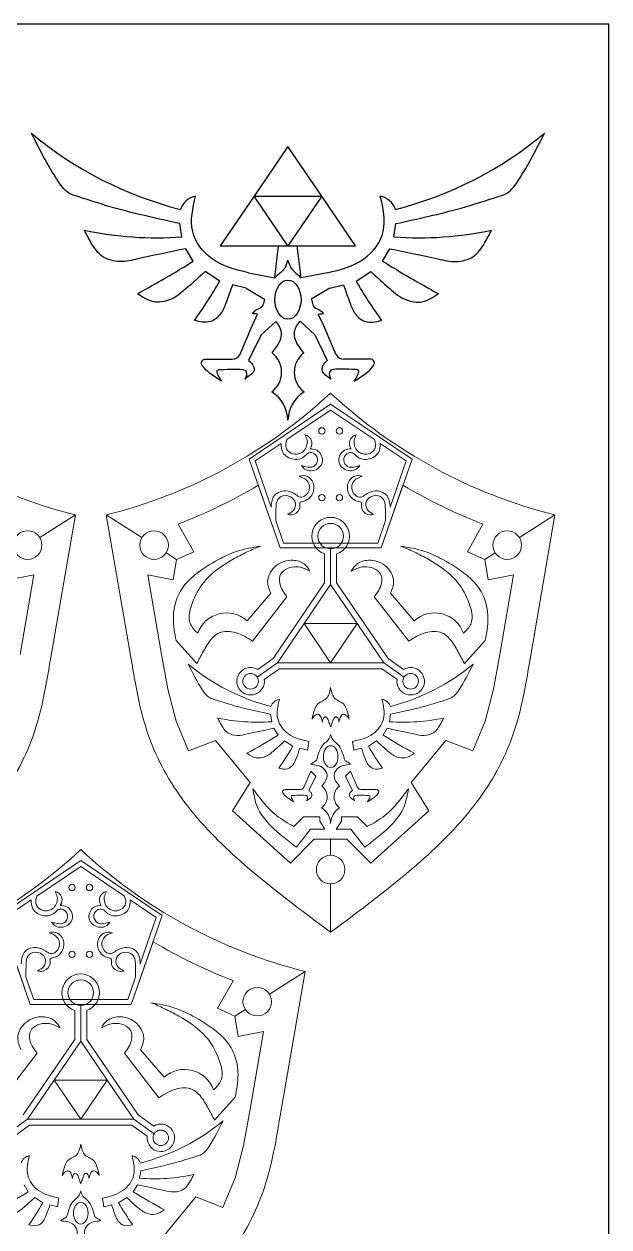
# Model space of a CAD drawing. Header units: inches. Extents: x 0 to 12, y 0 to 12.
# Drawn here: x 9.832 to 12, y 7.538 to 12 of the extents above; entities that cross this region are included whole.
import ezdxf

# ---------------------------------------------------------------- set-up
doc = ezdxf.new("R2010")
doc.units = ezdxf.units.IN
doc.header["$MEASUREMENT"] = 0
doc.layers.get('0').update_dxf_attribs({"color": 5})
doc.layers.add('Wingcrest', color=1, linetype='Continuous')

msp = doc.modelspace()

# ---------------------------------------------------------------- linework, layer by layer
at = {"lineweight": 0}
for p, q in [((10.9685, 10.5901), (10.6668, 10.3864)), ((11.2702, 10.3864), (10.9685, 10.5901)), ((10.8063, 10.4587), (10.9685, 10.5682)), ((10.9685, 10.5682), (11.1306, 10.4587)), ((10.6885, 10.3791), (10.785, 10.4443)), ((11.1519, 10.4443), (11.2485, 10.3791)), ((10.6668, 10.3864), (10.7811, 10.0566)), ((10.7481, 10.2072), (10.6885, 10.3791)), ((11.1559, 10.0566), (11.2702, 10.3864)), ((11.2485, 10.3791), (11.1889, 10.2072)), ((10.7811, 10.0566), (10.7004, 10.2893)), ((11.2365, 10.2893), (11.1559, 10.0566)), ((10.0224, 10.1788), (9.8904, 10.0948)), ((10.2689, 10.0948), (10.1368, 10.1788)), ((11.8001, 10.1788), (11.6681, 10.0948)), ((10.4038, 10.1449), (10.4617, 10.0424)), ((10.794, 10.0747), (10.7652, 10.1579)), ((11.1718, 10.1579), (11.1429, 10.0747)), ((11.4753, 10.0424), (11.5331, 10.1449)), ((10.4617, 10.0424), (10.3971, 10.0132)), ((10.9685, 10.0566), (10.7811, 10.0566)), ((10.7811, 10.0566), (10.9685, 10.0566)), ((10.9685, 10.0747), (10.794, 10.0747)), ((11.1429, 10.0747), (10.9685, 10.0747)), ((11.1559, 10.0566), (10.9685, 10.0566)), ((10.9685, 10.0566), (11.1559, 10.0566)), ((10.9685, 9.9204), (10.9685, 10.0529)), ((11.5399, 10.0132), (11.4753, 10.0424)), ((10.3971, 10.0132), (10.3583, 10.0379)), ((10.3971, 10.0132), (10.3846, 9.9383)), ((10.9462, 10.0343), (10.9462, 9.9272)), ((10.9908, 9.9272), (10.9908, 10.0343)), ((11.5786, 10.0379), (11.5399, 10.0132)), ((11.5524, 9.9383), (11.5399, 10.0132)), ((9.8686, 9.9562), (9.7747, 9.9383)), ((9.8176, 9.6611), (9.8686, 9.9562)), ((10.3846, 9.9383), (10.2907, 9.9562)), ((10.2907, 9.9562), (10.3417, 9.6611)), ((11.6463, 9.9562), (11.5524, 9.9383)), ((11.5953, 9.6611), (11.6463, 9.9562)), ((10.9462, 9.9272), (10.7554, 9.6467)), ((10.9685, 9.9204), (10.87, 9.7756)), ((11.0669, 9.7756), (10.9685, 9.9204)), ((11.1816, 9.6467), (10.9908, 9.9272)), ((10.6588, 9.7866), (10.7468, 9.8882)), ((10.8066, 9.8757), (10.6791, 9.7108)), ((11.1304, 9.8757), (11.2578, 9.7108)), ((11.2782, 9.7866), (11.1902, 9.8882)), ((10.87, 9.7756), (10.7716, 9.6309)), ((10.9685, 9.6309), (10.87, 9.7756)), ((10.87, 9.7756), (11.0669, 9.7756)), ((11.0669, 9.7756), (10.9685, 9.6309)), ((11.1654, 9.6309), (11.0669, 9.7756)), ((10.4726, 9.6277), (10.3957, 9.7127)), ((11.4644, 9.6277), (11.5412, 9.7127)), ((10.3417, 9.6611), (10.365, 9.5328)), ((10.7554, 9.6467), (10.6982, 9.6057)), ((11.2388, 9.6057), (11.1816, 9.6467)), ((11.572, 9.5328), (11.5953, 9.6611)), ((10.7716, 9.6309), (10.6963, 9.5769)), ((10.7224, 9.5682), (10.7787, 9.6086)), ((10.7716, 9.6309), (10.9685, 9.6309)), ((10.7787, 9.6086), (10.9685, 9.6086)), ((10.9685, 9.6309), (11.1654, 9.6309)), ((10.9685, 9.6086), (11.1582, 9.6086)), ((11.1582, 9.6086), (11.2145, 9.5682)), ((11.1654, 9.6309), (11.2406, 9.5769)), ((10.365, 9.5328), (10.3961, 9.4138)), ((11.5408, 9.4138), (11.572, 9.5328)), ((10.7501, 9.4119), (10.746, 9.4393)), ((11.1868, 9.4119), (11.1909, 9.4393)), ((10.3961, 9.4138), (10.4418, 9.3035)), ((10.7736, 9.362), (10.7584, 9.3875)), ((11.1634, 9.362), (11.1785, 9.3875)), ((11.4952, 9.3035), (11.5408, 9.4138)), ((10.4418, 9.3035), (10.5417, 9.3424)), ((10.5417, 9.3424), (10.6702, 9.1863)), ((10.828, 9.3206), (10.798, 9.3404)), ((10.8873, 9.338), (10.8824, 9.306)), ((11.0497, 9.338), (11.0546, 9.306)), ((11.109, 9.3206), (11.139, 9.3404)), ((11.2667, 9.1863), (11.3953, 9.3424)), ((11.3953, 9.3424), (11.4952, 9.3035)), ((10.8824, 9.306), (10.8543, 9.3134)), ((11.0546, 9.306), (11.0826, 9.3134)), ((10.8691, 9.1684), (10.8948, 9.2283)), ((10.9134, 9.2097), (10.8875, 9.157)), ((10.8948, 9.2283), (10.9134, 9.2097)), ((11.0422, 9.2283), (11.0236, 9.2097)), ((11.0236, 9.2097), (11.0495, 9.157)), ((11.0679, 9.1684), (11.0422, 9.2283)), ((10.6702, 9.1863), (10.6042, 9.0807)), ((10.7996, 9.1598), (10.8535, 9.1598)), ((11.1373, 9.1598), (11.0835, 9.1598)), ((11.3327, 9.0807), (11.2667, 9.1863)), ((10.6042, 9.0807), (10.8191, 8.8872)), ((11.1178, 8.8872), (11.3327, 9.0807)), ((10.8325, 9.0227), (10.8684, 9.0586)), ((10.8684, 9.0586), (10.928, 9.0586)), ((10.928, 9.0586), (10.928, 9.0424)), ((10.928, 9.0424), (10.9474, 9.0138)), ((11.0089, 9.0424), (10.9895, 9.0138)), ((11.0685, 9.0586), (11.0089, 9.0586)), ((11.0089, 9.0586), (11.0089, 9.0424)), ((11.1044, 9.0227), (11.0685, 9.0586)), ((10.8191, 8.8872), (10.908, 8.9761)), ((10.894, 9.0138), (10.8416, 8.947)), ((10.9474, 9.0138), (10.894, 9.0138)), ((10.908, 8.9761), (10.9685, 8.9761)), ((10.9685, 8.9761), (11.0289, 8.9761)), ((10.9685, 8.9162), (10.9685, 8.9761)), ((10.9895, 9.0138), (11.043, 9.0138)), ((11.0289, 8.9761), (11.1178, 8.8872)), ((11.043, 9.0138), (11.0953, 8.947)), ((10.0422, 8.8964), (9.7405, 8.6927)), ((10.3439, 8.6927), (10.0422, 8.8964)), ((9.88, 8.765), (10.0422, 8.8745)), ((10.0422, 8.8745), (10.2043, 8.765)), ((10.9685, 8.6309), (10.9685, 8.8102)), ((9.7622, 8.6854), (9.8588, 8.7506)), ((10.2256, 8.7506), (10.3222, 8.6854)), ((9.7405, 8.6927), (9.8548, 8.3629)), ((10.2296, 8.3629), (10.3439, 8.6927)), ((10.3222, 8.6854), (10.2626, 8.5135)), ((9.8548, 8.3629), (9.7741, 8.5956)), ((10.3102, 8.5956), (10.2296, 8.3629)), ((10.8738, 8.4851), (10.7418, 8.4011)), ((9.8677, 8.381), (9.8389, 8.4642)), ((10.2455, 8.4642), (10.2167, 8.381)), ((10.549, 8.3487), (10.6068, 8.4512)), ((10.0422, 8.3629), (9.8548, 8.3629)), ((9.8548, 8.3629), (10.0422, 8.3629)), ((10.0422, 8.381), (9.8677, 8.381)), ((10.2167, 8.381), (10.0422, 8.381)), ((10.2296, 8.3629), (10.0422, 8.3629)), ((10.0422, 8.3629), (10.2296, 8.3629)), ((10.0422, 8.2267), (10.0422, 8.3593)), ((10.6136, 8.3195), (10.549, 8.3487)), ((10.0199, 8.3406), (10.0199, 8.2335)), ((10.0645, 8.2335), (10.0645, 8.3406)), ((10.6523, 8.3442), (10.6136, 8.3195)), ((10.6261, 8.2446), (10.6136, 8.3195)), ((10.72, 8.2625), (10.6261, 8.2446)), ((10.669, 7.9674), (10.72, 8.2625)), ((10.0199, 8.2335), (9.8291, 7.953)), ((10.0422, 8.2267), (9.9437, 8.0819)), ((10.1406, 8.0819), (10.0422, 8.2267)), ((10.2553, 7.953), (10.0645, 8.2335)), ((9.8803, 8.182), (9.7528, 8.0171)), ((10.2041, 8.182), (10.3315, 8.0171)), ((10.3519, 8.0929), (10.2639, 8.1945)), ((9.9437, 8.0819), (9.8453, 7.9372)), ((10.0422, 7.9372), (9.9437, 8.0819)), ((9.9437, 8.0819), (10.1406, 8.0819)), ((10.1406, 8.0819), (10.0422, 7.9372)), ((10.2391, 7.9372), (10.1406, 8.0819)), ((10.5381, 7.934), (10.615, 8.019)), ((10.3125, 7.912), (10.2553, 7.953)), ((10.6457, 7.8391), (10.669, 7.9674)), ((9.8453, 7.9372), (9.77, 7.8832)), ((9.7961, 7.8745), (9.8524, 7.9149)), ((9.8453, 7.9372), (10.0422, 7.9372)), ((9.8524, 7.9149), (10.0422, 7.9149)), ((10.0422, 7.9372), (10.2391, 7.9372)), ((10.0422, 7.9149), (10.2319, 7.9149)), ((10.2319, 7.9149), (10.2882, 7.8745)), ((10.2391, 7.9372), (10.3143, 7.8832)), ((10.6145, 7.7201), (10.6457, 7.8391)), ((10.2605, 7.7182), (10.2647, 7.7456)), ((10.5689, 7.6098), (10.6145, 7.7201)), ((9.8473, 7.6683), (9.8321, 7.6938)), ((10.2371, 7.6683), (10.2522, 7.6938)), ((9.9017, 7.6269), (9.8717, 7.6467)), ((9.961, 7.6443), (9.9561, 7.6123)), ((10.1234, 7.6443), (10.1283, 7.6123)), ((10.1827, 7.6269), (10.2127, 7.6467)), ((10.3404, 7.4926), (10.469, 7.6487)), ((10.469, 7.6487), (10.5689, 7.6098)), ((9.9561, 7.6123), (9.928, 7.6197)), ((10.1283, 7.6123), (10.1563, 7.6197))]:
    msp.add_line(p, q, dxfattribs=at)
at = {"color": 250, "lineweight": 0}
for p, q in [((9.9299, 9.6437), (10.0224, 10.1788)), ((10.1368, 10.1788), (10.2293, 9.6437)), ((11.7076, 9.6437), (11.8001, 10.1788)), ((10.7813, 7.95), (10.8738, 8.4851))]:
    msp.add_line(p, q, dxfattribs=at)
msp.add_lwpolyline([(0, 0), (12, 0), (12, 12), (0, 12)], close=True)
at = {"lineweight": 0}
for centre, radius in [((10.9359, 10.4906), 0.0118), ((11.0011, 10.4906), 0.0118), ((10.9359, 10.2428), 0.0118), ((11.0011, 10.2428), 0.0118), ((9.8452, 10.067), 0.053), ((10.314, 10.067), 0.053), ((11.6229, 10.067), 0.053), ((10.9685, 8.8632), 0.053), ((10.0096, 8.7969), 0.0118), ((10.0748, 8.7969), 0.0118), ((10.0096, 8.5491), 0.0118), ((10.0748, 8.5491), 0.0118), ((10.6966, 8.3733), 0.053)]:
    msp.add_circle(centre, radius, dxfattribs=at)
at = {"color": 250, "lineweight": 0}
for centre, start, end in [((10.4868, 12.0241), 227.0707, 255.8739), ((9.6724, 12.0241), 284.1261, 312.9293), ((12.2645, 12.0241), 227.0707, 255.8739), ((8.7461, 10.3305), 284.1261, 312.9293), ((11.3382, 10.3305), 227.0707, 255.8739)]:
    msp.add_arc(centre, 1.9029, start, end, dxfattribs=at)
at = {"lineweight": 0}
for centre, radius, start, end in [((10.8666, 10.4441), 0.0326, 322.4729, 78.1054), ((11.0704, 10.4441), 0.0326, 101.8946, 217.5271), ((9.6724, 12.0241), 2.0166, 291.266, 300.649), ((12.2645, 12.0241), 2.0166, 239.351, 248.734), ((10.9685, 10.1003), 0.0697, 90, 251.3478), ((10.9685, 10.1003), 0.0474, 0, 180), ((10.9685, 10.1003), 0.0697, 288.6522, 90), ((10.9685, 10.1003), 0.0474, 180, 0), ((10.583, 9.7024), 0.1132, 48.0042, 160.7442), ((11.3539, 9.7024), 0.1132, 19.2558, 131.9958), ((10.9404, 10.2245), 0.7804, 230.1334, 255.6659), ((10.6718, 9.562), 0.051, 58.8504, 7.0054), ((10.9966, 10.2245), 0.7804, 284.3341, 309.8666), ((11.2652, 9.562), 0.051, 172.9946, 121.1496), ((10.6718, 9.562), 0.0288, 0, 180), ((10.6718, 9.562), 0.0288, 180, 0), ((11.2652, 9.562), 0.0288, 0, 180), ((11.2652, 9.562), 0.0288, 180, 0), ((10.7866, 9.4549), 0.0417, 101.4674, 161.1937), ((11.1504, 9.4549), 0.0417, 18.8063, 78.5326), ((10.6981, 10.1213), 0.7114, 257.9267, 274.1924), ((11.2388, 10.1213), 0.7114, 265.8076, 282.0733), ((9.7509, 10.9828), 1.9165, 298.2597, 302.2494), ((12.186, 10.9828), 1.9165, 237.7506, 241.7403), ((9.9756, 9.8106), 0.9831, 324.5017, 330.1066), ((11.9613, 9.8106), 0.9831, 209.8934, 215.4983), ((10.8532, 9.1787), 0.0189, 271.0459, 327.1361), ((10.9048, 9.1329), 0.0506, 306.8379, 52.1804), ((11.0321, 9.1329), 0.0506, 127.8196, 233.1621), ((11.0838, 9.1787), 0.0189, 212.8639, 268.9541), ((10.8961, 9.0314), 0.0724, 1.9204, 57.3192), ((11.0409, 9.0314), 0.0724, 122.6808, 178.0796), ((9.9403, 8.7504), 0.0326, 322.4729, 78.1054), ((10.1441, 8.7504), 0.0326, 101.8946, 217.5271), ((11.3382, 10.3305), 2.0166, 239.351, 248.734), ((10.0422, 8.4066), 0.0697, 90, 251.3478), ((10.0422, 8.4066), 0.0474, 0, 180), ((10.0422, 8.4066), 0.0697, 288.6522, 90), ((10.0422, 8.4066), 0.0474, 180, 0), ((10.4276, 8.0087), 0.1132, 19.2558, 131.9958), ((10.0703, 8.5308), 0.7804, 284.3341, 309.8666), ((10.3389, 7.8683), 0.051, 172.9946, 121.1496), ((10.3389, 7.8683), 0.0288, 0, 180), ((10.3389, 7.8683), 0.0288, 180, 0), ((9.8603, 7.7612), 0.0417, 101.4674, 161.1937), ((10.2241, 7.7612), 0.0417, 18.8063, 78.5326), ((10.3125, 8.4276), 0.7114, 265.8076, 282.0733), ((8.8246, 9.2891), 1.9165, 298.2597, 302.2494), ((11.2597, 9.2891), 1.9165, 237.7506, 241.7403), ((9.0494, 8.1169), 0.9831, 324.5017, 330.1066), ((11.035, 8.1169), 0.9831, 209.8934, 215.4983)]:
    msp.add_arc(centre, radius, start, end, dxfattribs=at)
for centre in [(10.9685, 9.2824), (10.0422, 7.5887)]:
    msp.add_ellipse(centre, major_axis=(0, 0.0405), ratio=0.665933, dxfattribs=at)
for points, knots in [([(10.785, 10.4443), (10.785, 10.4324), (10.787, 10.4047), (10.8295, 10.3786), (10.8685, 10.3893), (10.8866, 10.4134), (10.9128, 10.408), (10.9246, 10.3818), (10.9075, 10.3533), (10.88, 10.3562), (10.8654, 10.3608), (10.8602, 10.3624)], [0.00161532, 0.00161532, 0.00161532, 0.00161532, 0.00843951, 0.01794767, 0.02676165, 0.03034979, 0.03473275, 0.03990875, 0.04526398, 0.05124625, 0.05456569, 0.05456569, 0.05456569, 0.05456569]), ([(10.8733, 10.476), (10.8766, 10.4694), (10.8861, 10.4501), (10.8739, 10.4102), (10.8309, 10.3986), (10.7976, 10.4243), (10.802, 10.4464), (10.8063, 10.4587)], [0, 0, 0, 0, 0.00433671, 0.01277802, 0.0209013, 0.027078, 0.03417887, 0.03417887, 0.03417887, 0.03417887]), ([(11.1519, 10.4443), (11.1519, 10.4324), (11.15, 10.4047), (11.1074, 10.3786), (11.0684, 10.3893), (11.0504, 10.4134), (11.0241, 10.408), (11.0123, 10.3818), (11.0294, 10.3533), (11.0569, 10.3562), (11.0716, 10.3608), (11.0768, 10.3624)], [0.00161532, 0.00161532, 0.00161532, 0.00161532, 0.00843951, 0.01794767, 0.02676165, 0.03034979, 0.03473275, 0.03990875, 0.04526398, 0.05124625, 0.05456569, 0.05456569, 0.05456569, 0.05456569]), ([(11.0636, 10.476), (11.0604, 10.4694), (11.0508, 10.4501), (11.0631, 10.4102), (11.1061, 10.3986), (11.1394, 10.4243), (11.135, 10.4464), (11.1306, 10.4587)], [0, 0, 0, 0, 0.00433671, 0.01277802, 0.0209013, 0.027078, 0.03417887, 0.03417887, 0.03417887, 0.03417887]), ([(10.8602, 10.3624), (10.8641, 10.3571), (10.8781, 10.3391), (10.9218, 10.3429), (10.9458, 10.3829), (10.9245, 10.4214), (10.901, 10.4235), (10.8924, 10.4243)], [0.00033634, 0.00033634, 0.00033634, 0.00033634, 0.0041984, 0.013742, 0.02052441, 0.02924261, 0.03426993, 0.03426993, 0.03426993, 0.03426993]), ([(11.0768, 10.3624), (11.0728, 10.3571), (11.0588, 10.3391), (11.0151, 10.3429), (10.9911, 10.3829), (11.0125, 10.4214), (11.036, 10.4235), (11.0445, 10.4243)], [0.00033634, 0.00033634, 0.00033634, 0.00033634, 0.0041984, 0.013742, 0.02052441, 0.02924261, 0.03426993, 0.03426993, 0.03426993, 0.03426993]), ([(10.8513, 10.3227), (10.8626, 10.3185), (10.8806, 10.3115), (10.8943, 10.2816), (10.8842, 10.2523), (10.8559, 10.2412), (10.838, 10.2565), (10.8161, 10.2668), (10.7885, 10.2703), (10.7532, 10.2521), (10.7486, 10.2257), (10.7481, 10.2072)], [0.00030639, 0.00030639, 0.00030639, 0.00030639, 0.00723422, 0.01140536, 0.01883983, 0.0229945, 0.02731397, 0.03175048, 0.03768136, 0.04330908, 0.05350238, 0.05350238, 0.05350238, 0.05350238]), ([(10.8083, 10.1816), (10.8128, 10.1801), (10.8297, 10.1754), (10.8547, 10.1941), (10.8548, 10.2142), (10.8538, 10.2279), (10.8794, 10.2299), (10.9057, 10.2529), (10.9092, 10.2963), (10.8833, 10.3267), (10.8624, 10.3255), (10.8513, 10.3227)], [0.000453, 0.000453, 0.000453, 0.000453, 0.00323887, 0.01091014, 0.01408877, 0.01589701, 0.01769875, 0.02708716, 0.03507638, 0.0414146, 0.04796878, 0.04796878, 0.04796878, 0.04796878]), ([(11.1286, 10.1816), (11.1242, 10.1801), (11.1072, 10.1754), (11.0822, 10.1941), (11.0822, 10.2142), (11.0831, 10.2279), (11.0576, 10.2299), (11.0312, 10.2529), (11.0278, 10.2963), (11.0536, 10.3267), (11.0745, 10.3255), (11.0857, 10.3227)], [0.000453, 0.000453, 0.000453, 0.000453, 0.00323887, 0.01091014, 0.01408877, 0.01589701, 0.01769875, 0.02708716, 0.03507638, 0.0414146, 0.04796878, 0.04796878, 0.04796878, 0.04796878]), ([(11.0857, 10.3227), (11.0743, 10.3185), (11.0563, 10.3115), (11.0427, 10.2816), (11.0527, 10.2523), (11.0811, 10.2412), (11.099, 10.2565), (11.1209, 10.2668), (11.1484, 10.2703), (11.1837, 10.2521), (11.1883, 10.2257), (11.1889, 10.2072)], [0.00030639, 0.00030639, 0.00030639, 0.00030639, 0.00723422, 0.01140536, 0.01883983, 0.0229945, 0.02731397, 0.03175048, 0.03768136, 0.04330908, 0.05350238, 0.05350238, 0.05350238, 0.05350238]), ([(10.8083, 10.1816), (10.8166, 10.1855), (10.8334, 10.1935), (10.8427, 10.2249), (10.8196, 10.2523), (10.7826, 10.2526), (10.7668, 10.2286), (10.7655, 10.1977), (10.7653, 10.1753), (10.7652, 10.1579)], [0.0000638, 0.0000638, 0.0000638, 0.0000638, 0.00537861, 0.01092551, 0.01688756, 0.02427956, 0.02934575, 0.0323294, 0.04278048, 0.04278048, 0.04278048, 0.04278048]), ([(11.1286, 10.1816), (11.1204, 10.1855), (11.1036, 10.1935), (11.0943, 10.2249), (11.1174, 10.2523), (11.1543, 10.2526), (11.1701, 10.2286), (11.1714, 10.1977), (11.1717, 10.1753), (11.1718, 10.1579)], [0.0000638, 0.0000638, 0.0000638, 0.0000638, 0.00537861, 0.01092551, 0.01688756, 0.02427956, 0.02934575, 0.0323294, 0.04278048, 0.04278048, 0.04278048, 0.04278048]), ([(10.7099, 10.0632), (10.6793, 10.0582), (10.6244, 10.0492), (10.5422, 10.0093), (10.4732, 9.9667), (10.4159, 9.9108), (10.3903, 9.8541), (10.3821, 9.7858), (10.3905, 9.7408), (10.3957, 9.7127)], [0, 0, 0, 0, 0.0185093, 0.0331391, 0.054433, 0.0670295, 0.0805547, 0.0908208, 0.1078467, 0.1078467, 0.1078467, 0.1078467]), ([(10.4761, 9.7398), (10.4654, 9.7506), (10.4333, 9.7832), (10.4568, 9.8655), (10.5064, 9.9506), (10.5854, 10.0045), (10.6568, 10.0408), (10.6923, 10.0576), (10.7099, 10.0632)], [0, 0, 0, 0, 0.00874255, 0.02624393, 0.04399088, 0.06904044, 0.08130712, 0.09240467, 0.09240467, 0.09240467, 0.09240467]), ([(11.2271, 10.0632), (11.2577, 10.0582), (11.3125, 10.0492), (11.3947, 10.0093), (11.4637, 9.9667), (11.521, 9.9108), (11.5466, 9.8541), (11.5548, 9.7858), (11.5465, 9.7408), (11.5412, 9.7127)], [0, 0, 0, 0, 0.0185093, 0.0331391, 0.054433, 0.0670295, 0.0805547, 0.0908208, 0.1078467, 0.1078467, 0.1078467, 0.1078467]), ([(11.4608, 9.7398), (11.4715, 9.7506), (11.5036, 9.7832), (11.4801, 9.8655), (11.4306, 9.9506), (11.3515, 10.0045), (11.2801, 10.0408), (11.2446, 10.0576), (11.2271, 10.0632)], [0, 0, 0, 0, 0.00874255, 0.02624393, 0.04399088, 0.06904044, 0.08130712, 0.09240467, 0.09240467, 0.09240467, 0.09240467]), ([(10.7468, 9.8882), (10.7408, 9.9028), (10.726, 9.9389), (10.7619, 9.9981), (10.8211, 10.0166), (10.871, 10.0023), (10.8861, 9.9807), (10.8919, 9.9702)], [0, 0, 0, 0, 0.0091162, 0.02256182, 0.03539583, 0.04424211, 0.051276, 0.051276, 0.051276, 0.051276]), ([(11.1902, 9.8882), (11.1962, 9.9028), (11.211, 9.9389), (11.175, 9.9981), (11.1158, 10.0166), (11.066, 10.0023), (11.0509, 9.9807), (11.045, 9.9702)], [0, 0, 0, 0, 0.0091162, 0.02256182, 0.03539583, 0.04424211, 0.051276, 0.051276, 0.051276, 0.051276]), ([(10.8066, 9.8757), (10.795, 9.8914), (10.7767, 9.9162), (10.7794, 9.974), (10.8393, 9.994), (10.8754, 9.979), (10.8903, 9.971), (10.8919, 9.9702)], [0, 0, 0, 0, 0.01143883, 0.01801906, 0.03139935, 0.04037691, 0.0415103, 0.0415103, 0.0415103, 0.0415103]), ([(11.1304, 9.8757), (11.142, 9.8914), (11.1602, 9.9162), (11.1576, 9.974), (11.0976, 9.994), (11.0616, 9.979), (11.0467, 9.971), (11.045, 9.9702)], [0, 0, 0, 0, 0.01143883, 0.01801906, 0.03139935, 0.04037691, 0.0415103, 0.0415103, 0.0415103, 0.0415103]), ([(10.4726, 9.6277), (10.4807, 9.6429), (10.4973, 9.674), (10.5204, 9.7158), (10.5602, 9.7505), (10.6221, 9.7462), (10.6591, 9.7232), (10.6791, 9.7108)], [0, 0, 0, 0, 0.01038254, 0.02111262, 0.02864786, 0.04065201, 0.05478983, 0.05478983, 0.05478983, 0.05478983]), ([(11.4644, 9.6277), (11.4562, 9.6429), (11.4397, 9.674), (11.4166, 9.7158), (11.3767, 9.7505), (11.3148, 9.7462), (11.2778, 9.7232), (11.2578, 9.7108)], [0, 0, 0, 0, 0.01038254, 0.02111262, 0.02864786, 0.04065201, 0.05478983, 0.05478983, 0.05478983, 0.05478983]), ([(10.746, 9.4393), (10.701, 9.4491), (10.6299, 9.4645), (10.5552, 9.4885), (10.5113, 9.5027), (10.4783, 9.5504), (10.4565, 9.5932), (10.4401, 9.6255)], [0, 0, 0, 0, 0.02753964, 0.04351363, 0.0474821, 0.05463243, 0.07669562, 0.07669562, 0.07669562, 0.07669562]), ([(11.1909, 9.4393), (11.236, 9.4491), (11.3071, 9.4645), (11.3817, 9.4885), (11.4256, 9.5027), (11.4587, 9.5504), (11.4804, 9.5932), (11.4968, 9.6255)], [0, 0, 0, 0, 0.02753964, 0.04351363, 0.0474821, 0.05463243, 0.07669562, 0.07669562, 0.07669562, 0.07669562]), ([(10.9685, 9.5383), (10.9669, 9.5303), (10.9642, 9.5158), (10.9534, 9.4949), (10.9352, 9.4877), (10.9177, 9.4773), (10.9066, 9.4534), (10.9023, 9.4338), (10.8997, 9.4216)], [0, 0, 0, 0, 0.00496667, 0.00889983, 0.01334248, 0.01630321, 0.02086423, 0.02843291, 0.02843291, 0.02843291, 0.02843291]), ([(10.9685, 9.5383), (10.97, 9.5303), (10.9728, 9.5158), (10.9835, 9.4949), (11.0018, 9.4877), (11.0192, 9.4773), (11.0304, 9.4534), (11.0346, 9.4338), (11.0373, 9.4216)], [0, 0, 0, 0, 0.00496667, 0.00889983, 0.01334248, 0.01630321, 0.02086423, 0.02843291, 0.02843291, 0.02843291, 0.02843291]), ([(10.8873, 9.338), (10.8607, 9.3443), (10.8114, 9.3561), (10.7612, 9.4228), (10.7725, 9.471), (10.7783, 9.4957)], [0, 0, 0, 0, 0.01607831, 0.02987121, 0.04449574, 0.04449574, 0.04449574, 0.04449574]), ([(11.0497, 9.338), (11.0762, 9.3443), (11.1256, 9.3561), (11.1758, 9.4228), (11.1645, 9.471), (11.1587, 9.4957)], [0, 0, 0, 0, 0.01607831, 0.02987121, 0.04449574, 0.04449574, 0.04449574, 0.04449574]), ([(10.7584, 9.3875), (10.7255, 9.3806), (10.6802, 9.3712), (10.6231, 9.3579), (10.5846, 9.3675), (10.5638, 9.3969), (10.5538, 9.4168), (10.5493, 9.4257)], [0, 0, 0, 0, 0.02023305, 0.02779216, 0.03497388, 0.04239776, 0.04841567, 0.04841567, 0.04841567, 0.04841567]), ([(10.9383, 9.4105), (10.9369, 9.4159), (10.9344, 9.4264), (10.9243, 9.4444), (10.9073, 9.4344), (10.9022, 9.4259), (10.8997, 9.4216)], [0, 0, 0, 0, 0.00351206, 0.00679766, 0.00978558, 0.01288207, 0.01288207, 0.01288207, 0.01288207]), ([(10.9685, 9.3923), (10.9662, 9.3981), (10.9623, 9.4084), (10.9589, 9.4215), (10.9491, 9.4339), (10.9386, 9.4224), (10.9384, 9.4146), (10.9383, 9.4105)], [0, 0, 0, 0, 0.00367448, 0.00651244, 0.00872326, 0.0109429, 0.0134626, 0.0134626, 0.0134626, 0.0134626]), ([(10.9685, 9.3923), (10.9707, 9.3981), (10.9747, 9.4084), (10.978, 9.4215), (10.9879, 9.4339), (10.9984, 9.4224), (10.9986, 9.4146), (10.9987, 9.4105)], [0, 0, 0, 0, 0.00367448, 0.00651244, 0.00872326, 0.0109429, 0.0134626, 0.0134626, 0.0134626, 0.0134626]), ([(10.9987, 9.4105), (11, 9.4159), (11.0026, 9.4264), (11.0127, 9.4444), (11.0297, 9.4344), (11.0347, 9.4259), (11.0373, 9.4216)], [0, 0, 0, 0, 0.00351206, 0.00679766, 0.00978558, 0.01288207, 0.01288207, 0.01288207, 0.01288207]), ([(11.1785, 9.3875), (11.2115, 9.3806), (11.2568, 9.3712), (11.3138, 9.3579), (11.3524, 9.3675), (11.3731, 9.3969), (11.3831, 9.4168), (11.3876, 9.4257)], [0, 0, 0, 0, 0.02023305, 0.02779216, 0.03497388, 0.04239776, 0.04841567, 0.04841567, 0.04841567, 0.04841567]), ([(10.798, 9.3404), (10.7851, 9.3286), (10.7621, 9.3073), (10.729, 9.28), (10.6892, 9.2742), (10.6691, 9.2876), (10.6583, 9.2948)], [0, 0, 0, 0, 0.01052872, 0.01884852, 0.02537562, 0.03288337, 0.03288337, 0.03288337, 0.03288337]), ([(10.9685, 9.3649), (10.9666, 9.358), (10.9634, 9.3469), (10.9495, 9.3349), (10.9334, 9.3207), (10.9249, 9.2985), (10.9193, 9.2801), (10.9155, 9.2647), (10.9024, 9.262), (10.8971, 9.2562), (10.895, 9.2538)], [0, 0, 0, 0, 0.00412311, 0.00675957, 0.01082209, 0.01687384, 0.02044886, 0.02277519, 0.025562, 0.02745838, 0.02745838, 0.02745838, 0.02745838]), ([(10.9685, 9.3649), (10.9704, 9.358), (10.9735, 9.3469), (10.9875, 9.3349), (11.0035, 9.3207), (11.012, 9.2985), (11.0177, 9.2801), (11.0215, 9.2647), (11.0346, 9.262), (11.0398, 9.2562), (11.042, 9.2538)], [0, 0, 0, 0, 0.00412311, 0.00675957, 0.01082209, 0.01687384, 0.02044886, 0.02277519, 0.025562, 0.02745838, 0.02745838, 0.02745838, 0.02745838]), ([(11.139, 9.3404), (11.1518, 9.3286), (11.1748, 9.3073), (11.208, 9.28), (11.2477, 9.2742), (11.2679, 9.2876), (11.2786, 9.2948)], [0, 0, 0, 0, 0.01052872, 0.01884852, 0.02537562, 0.03288337, 0.03288337, 0.03288337, 0.03288337]), ([(10.8543, 9.3134), (10.8499, 9.3006), (10.8426, 9.2798), (10.8313, 9.2514), (10.8073, 9.2321), (10.7873, 9.237), (10.7761, 9.2397)], [0, 0, 0, 0, 0.00813648, 0.01321573, 0.01827977, 0.02485473, 0.02485473, 0.02485473, 0.02485473]), ([(11.0826, 9.3134), (11.0871, 9.3006), (11.0944, 9.2798), (11.1057, 9.2514), (11.1297, 9.2321), (11.1496, 9.237), (11.1609, 9.2397)], [0, 0, 0, 0, 0.00813648, 0.01321573, 0.01827977, 0.02485473, 0.02485473, 0.02485473, 0.02485473]), ([(10.9359, 9.1729), (10.9462, 9.1862), (10.9627, 9.2075), (10.9401, 9.249), (10.9126, 9.2519), (10.895, 9.2538)], [0, 0, 0, 0, 0.00906876, 0.01459213, 0.02458282, 0.02458282, 0.02458282, 0.02458282]), ([(11.0011, 9.1729), (10.9908, 9.1862), (10.9742, 9.2075), (10.9969, 9.249), (11.0243, 9.2519), (11.042, 9.2538)], [0, 0, 0, 0, 0.00906876, 0.01459213, 0.02458282, 0.02458282, 0.02458282, 0.02458282]), ([(10.8416, 8.947), (10.824, 8.9602), (10.7859, 8.9889), (10.7342, 9.0347), (10.6921, 9.0937), (10.6843, 9.1387), (10.6802, 9.1624)], [0, 0, 0, 0, 0.01319771, 0.02863214, 0.04139854, 0.05566643, 0.05566643, 0.05566643, 0.05566643]), ([(10.8325, 9.0227), (10.8102, 9.0354), (10.7674, 9.0597), (10.719, 9.1107), (10.6926, 9.1459), (10.6802, 9.1624)], [0, 0, 0, 0, 0.0153222, 0.02936662, 0.04175131, 0.04175131, 0.04175131, 0.04175131]), ([(10.8318, 9.1143), (10.8234, 9.1196), (10.8094, 9.1284), (10.7956, 9.141), (10.789, 9.1515), (10.7931, 9.1595), (10.7978, 9.1597), (10.7996, 9.1598)], [0, 0, 0, 0, 0.00596177, 0.00986587, 0.01130521, 0.01296865, 0.01403095, 0.01403095, 0.01403095, 0.01403095]), ([(10.8875, 9.157), (10.8904, 9.1546), (10.8965, 9.1497), (10.9022, 9.1315), (10.8869, 9.1248), (10.8801, 9.1188), (10.8799, 9.1186)], [0, 0, 0, 0, 0.002263082, 0.004672888, 0.009805081, 0.009973743, 0.009973743, 0.009973743, 0.009973743]), ([(11.0495, 9.157), (11.0465, 9.1546), (11.0405, 9.1497), (11.0347, 9.1315), (11.05, 9.1248), (11.0569, 9.1188), (11.0571, 9.1186)], [0, 0, 0, 0, 0.002263082, 0.004672888, 0.009805081, 0.009973743, 0.009973743, 0.009973743, 0.009973743]), ([(11.0953, 8.947), (11.1129, 8.9602), (11.1511, 8.9889), (11.2028, 9.0347), (11.2449, 9.0937), (11.2527, 9.1387), (11.2568, 9.1624)], [0, 0, 0, 0, 0.01319771, 0.02863214, 0.04139854, 0.05566643, 0.05566643, 0.05566643, 0.05566643]), ([(11.1044, 9.0227), (11.1268, 9.0354), (11.1695, 9.0597), (11.218, 9.1107), (11.2444, 9.1459), (11.2568, 9.1624)], [0, 0, 0, 0, 0.0153222, 0.02936662, 0.04175131, 0.04175131, 0.04175131, 0.04175131]), ([(11.1051, 9.1143), (11.1136, 9.1196), (11.1276, 9.1284), (11.1414, 9.141), (11.148, 9.1515), (11.1439, 9.1595), (11.1392, 9.1597), (11.1373, 9.1598)], [0, 0, 0, 0, 0.00596177, 0.00986587, 0.01130521, 0.01296865, 0.01403095, 0.01403095, 0.01403095, 0.01403095]), ([(10.8318, 9.1143), (10.8294, 9.1184), (10.8261, 9.124), (10.8227, 9.131), (10.8218, 9.1381), (10.8376, 9.1387), (10.8528, 9.1394), (10.8699, 9.1395), (10.8803, 9.1377), (10.885, 9.1302), (10.8824, 9.1231), (10.8799, 9.1186)], [0, 0, 0, 0, 0.00278599, 0.00388366, 0.00486863, 0.00626844, 0.01134116, 0.01538852, 0.01640716, 0.01732059, 0.0203083, 0.0203083, 0.0203083, 0.0203083]), ([(11.1051, 9.1143), (11.1075, 9.1184), (11.1109, 9.124), (11.1143, 9.131), (11.1152, 9.1381), (11.0994, 9.1387), (11.0842, 9.1394), (11.067, 9.1395), (11.0567, 9.1377), (11.052, 9.1302), (11.0545, 9.1231), (11.0571, 9.1186)], [0, 0, 0, 0, 0.00278599, 0.00388366, 0.00486863, 0.00626844, 0.01134116, 0.01538852, 0.01640716, 0.01732059, 0.0203083, 0.0203083, 0.0203083, 0.0203083]), ([(9.8588, 8.7506), (9.8587, 8.7387), (9.8607, 8.711), (9.9032, 8.6849), (9.9423, 8.6956), (9.9603, 8.7197), (9.9865, 8.7143), (9.9984, 8.6881), (9.9813, 8.6596), (9.9537, 8.6625), (9.9391, 8.6671), (9.9339, 8.6687)], [0.00161532, 0.00161532, 0.00161532, 0.00161532, 0.00843951, 0.01794767, 0.02676165, 0.03034979, 0.03473275, 0.03990875, 0.04526398, 0.05124625, 0.05456569, 0.05456569, 0.05456569, 0.05456569]), ([(9.947, 8.7823), (9.9503, 8.7757), (9.9599, 8.7564), (9.9476, 8.7165), (9.9046, 8.7049), (9.8713, 8.7307), (9.8757, 8.7527), (9.88, 8.765)], [0, 0, 0, 0, 0.00433671, 0.01277802, 0.0209013, 0.027078, 0.03417887, 0.03417887, 0.03417887, 0.03417887]), ([(10.2256, 8.7506), (10.2256, 8.7387), (10.2237, 8.711), (10.1811, 8.6849), (10.1421, 8.6956), (10.1241, 8.7197), (10.0978, 8.7143), (10.086, 8.6881), (10.1031, 8.6596), (10.1307, 8.6625), (10.1453, 8.6671), (10.1505, 8.6687)], [0.00161532, 0.00161532, 0.00161532, 0.00161532, 0.00843951, 0.01794767, 0.02676165, 0.03034979, 0.03473275, 0.03990875, 0.04526398, 0.05124625, 0.05456569, 0.05456569, 0.05456569, 0.05456569]), ([(10.1374, 8.7823), (10.1341, 8.7757), (10.1245, 8.7564), (10.1368, 8.7165), (10.1798, 8.7049), (10.2131, 8.7307), (10.2087, 8.7527), (10.2043, 8.765)], [0, 0, 0, 0, 0.00433671, 0.01277802, 0.0209013, 0.027078, 0.03417887, 0.03417887, 0.03417887, 0.03417887]), ([(9.9339, 8.6687), (9.9378, 8.6634), (9.9518, 8.6454), (9.9955, 8.6492), (10.0195, 8.6892), (9.9982, 8.7277), (9.9747, 8.7298), (9.9661, 8.7306)], [0.00033634, 0.00033634, 0.00033634, 0.00033634, 0.0041984, 0.013742, 0.02052441, 0.02924261, 0.03426993, 0.03426993, 0.03426993, 0.03426993]), ([(10.1505, 8.6687), (10.1465, 8.6634), (10.1325, 8.6454), (10.0888, 8.6492), (10.0648, 8.6892), (10.0862, 8.7277), (10.1097, 8.7298), (10.1182, 8.7306)], [0.00033634, 0.00033634, 0.00033634, 0.00033634, 0.0041984, 0.013742, 0.02052441, 0.02924261, 0.03426993, 0.03426993, 0.03426993, 0.03426993]), ([(9.925, 8.629), (9.9364, 8.6248), (9.9543, 8.6178), (9.968, 8.5879), (9.9579, 8.5586), (9.9296, 8.5475), (9.9117, 8.5628), (9.8898, 8.5731), (9.8622, 8.5766), (9.8269, 8.5584), (9.8223, 8.532), (9.8218, 8.5135)], [0.00030639, 0.00030639, 0.00030639, 0.00030639, 0.00723422, 0.01140536, 0.01883983, 0.0229945, 0.02731397, 0.03175048, 0.03768136, 0.04330908, 0.05350238, 0.05350238, 0.05350238, 0.05350238]), ([(9.882, 8.4879), (9.8865, 8.4864), (9.9034, 8.4817), (9.9284, 8.5004), (9.9285, 8.5205), (9.9276, 8.5342), (9.9531, 8.5362), (9.9794, 8.5592), (9.9829, 8.6026), (9.9571, 8.633), (9.9361, 8.6318), (9.925, 8.629)], [0.000453, 0.000453, 0.000453, 0.000453, 0.00323887, 0.01091014, 0.01408877, 0.01589701, 0.01769875, 0.02708716, 0.03507638, 0.0414146, 0.04796878, 0.04796878, 0.04796878, 0.04796878]), ([(10.2024, 8.4879), (10.1979, 8.4864), (10.181, 8.4817), (10.1559, 8.5004), (10.1559, 8.5205), (10.1568, 8.5342), (10.1313, 8.5362), (10.1049, 8.5592), (10.1015, 8.6026), (10.1273, 8.633), (10.1482, 8.6318), (10.1594, 8.629)], [0.000453, 0.000453, 0.000453, 0.000453, 0.00323887, 0.01091014, 0.01408877, 0.01589701, 0.01769875, 0.02708716, 0.03507638, 0.0414146, 0.04796878, 0.04796878, 0.04796878, 0.04796878]), ([(10.1594, 8.629), (10.148, 8.6248), (10.13, 8.6178), (10.1164, 8.5879), (10.1264, 8.5586), (10.1548, 8.5475), (10.1727, 8.5628), (10.1946, 8.5731), (10.2221, 8.5766), (10.2574, 8.5584), (10.262, 8.532), (10.2626, 8.5135)], [0.00030639, 0.00030639, 0.00030639, 0.00030639, 0.00723422, 0.01140536, 0.01883983, 0.0229945, 0.02731397, 0.03175048, 0.03768136, 0.04330908, 0.05350238, 0.05350238, 0.05350238, 0.05350238]), ([(9.882, 8.4879), (9.8903, 8.4918), (9.9071, 8.4998), (9.9164, 8.5312), (9.8933, 8.5586), (9.8563, 8.5589), (9.8406, 8.5349), (9.8393, 8.504), (9.839, 8.4816), (9.8389, 8.4642)], [0.0000638, 0.0000638, 0.0000638, 0.0000638, 0.00537861, 0.01092551, 0.01688756, 0.02427956, 0.02934575, 0.0323294, 0.04278048, 0.04278048, 0.04278048, 0.04278048]), ([(10.2024, 8.4879), (10.1941, 8.4918), (10.1773, 8.4998), (10.168, 8.5312), (10.1911, 8.5586), (10.228, 8.5589), (10.2438, 8.5349), (10.2451, 8.504), (10.2454, 8.4816), (10.2455, 8.4642)], [0.0000638, 0.0000638, 0.0000638, 0.0000638, 0.00537861, 0.01092551, 0.01688756, 0.02427956, 0.02934575, 0.0323294, 0.04278048, 0.04278048, 0.04278048, 0.04278048]), ([(10.3008, 8.3695), (10.3314, 8.3645), (10.3862, 8.3555), (10.4684, 8.3156), (10.5375, 8.273), (10.5947, 8.2171), (10.6203, 8.1604), (10.6285, 8.0921), (10.6202, 8.0471), (10.615, 8.019)], [0, 0, 0, 0, 0.0185093, 0.0331391, 0.054433, 0.0670295, 0.0805547, 0.0908208, 0.1078467, 0.1078467, 0.1078467, 0.1078467]), ([(10.5345, 8.0461), (10.5452, 8.0569), (10.5773, 8.0895), (10.5538, 8.1719), (10.5043, 8.2569), (10.4252, 8.3108), (10.3538, 8.3471), (10.3183, 8.3639), (10.3008, 8.3695)], [0, 0, 0, 0, 0.00874255, 0.02624393, 0.04399088, 0.06904044, 0.08130712, 0.09240467, 0.09240467, 0.09240467, 0.09240467]), ([(9.8205, 8.1945), (9.8145, 8.2091), (9.7997, 8.2452), (9.8356, 8.3044), (9.8948, 8.3229), (9.9447, 8.3086), (9.9598, 8.287), (9.9656, 8.2765)], [0, 0, 0, 0, 0.0091162, 0.02256182, 0.03539583, 0.04424211, 0.051276, 0.051276, 0.051276, 0.051276]), ([(10.2639, 8.1945), (10.2699, 8.2091), (10.2847, 8.2452), (10.2487, 8.3044), (10.1895, 8.3229), (10.1397, 8.3086), (10.1246, 8.287), (10.1187, 8.2765)], [0, 0, 0, 0, 0.0091162, 0.02256182, 0.03539583, 0.04424211, 0.051276, 0.051276, 0.051276, 0.051276]), ([(9.8803, 8.182), (9.8687, 8.1977), (9.8505, 8.2225), (9.8531, 8.2803), (9.913, 8.3003), (9.9491, 8.2853), (9.964, 8.2774), (9.9656, 8.2765)], [0, 0, 0, 0, 0.01143883, 0.01801906, 0.03139935, 0.04037691, 0.0415103, 0.0415103, 0.0415103, 0.0415103]), ([(10.2041, 8.182), (10.2157, 8.1977), (10.2339, 8.2225), (10.2313, 8.2803), (10.1714, 8.3003), (10.1353, 8.2853), (10.1204, 8.2774), (10.1187, 8.2765)], [0, 0, 0, 0, 0.01143883, 0.01801906, 0.03139935, 0.04037691, 0.0415103, 0.0415103, 0.0415103, 0.0415103]), ([(10.5381, 7.934), (10.5299, 7.9492), (10.5134, 7.9803), (10.4903, 8.0221), (10.4504, 8.0569), (10.3885, 8.0525), (10.3516, 8.0295), (10.3315, 8.0171)], [0, 0, 0, 0, 0.01038254, 0.02111262, 0.02864786, 0.04065201, 0.05478983, 0.05478983, 0.05478983, 0.05478983]), ([(10.2647, 7.7456), (10.3097, 7.7554), (10.3808, 7.7708), (10.4554, 7.7948), (10.4993, 7.809), (10.5324, 7.8567), (10.5541, 7.8995), (10.5706, 7.9318)], [0, 0, 0, 0, 0.02753964, 0.04351363, 0.0474821, 0.05463243, 0.07669562, 0.07669562, 0.07669562, 0.07669562]), ([(10.0422, 7.8446), (10.0406, 7.8366), (10.0379, 7.8221), (10.0271, 7.8012), (10.0089, 7.794), (9.9915, 7.7836), (9.9803, 7.7598), (9.976, 7.7401), (9.9734, 7.7279)], [0, 0, 0, 0, 0.00496667, 0.00889983, 0.01334248, 0.01630321, 0.02086423, 0.02843291, 0.02843291, 0.02843291, 0.02843291]), ([(10.0422, 7.8446), (10.0437, 7.8366), (10.0465, 7.8221), (10.0572, 7.8012), (10.0755, 7.794), (10.0929, 7.7836), (10.1041, 7.7598), (10.1083, 7.7401), (10.111, 7.7279)], [0, 0, 0, 0, 0.00496667, 0.00889983, 0.01334248, 0.01630321, 0.02086423, 0.02843291, 0.02843291, 0.02843291, 0.02843291]), ([(9.961, 7.6443), (9.9344, 7.6506), (9.8851, 7.6624), (9.8349, 7.7291), (9.8462, 7.7773), (9.852, 7.802)], [0, 0, 0, 0, 0.01607831, 0.02987121, 0.04449574, 0.04449574, 0.04449574, 0.04449574]), ([(10.1234, 7.6443), (10.1499, 7.6506), (10.1993, 7.6624), (10.2495, 7.7291), (10.2382, 7.7773), (10.2324, 7.802)], [0, 0, 0, 0, 0.01607831, 0.02987121, 0.04449574, 0.04449574, 0.04449574, 0.04449574]), ([(10.012, 7.7168), (10.0106, 7.7222), (10.0081, 7.7327), (9.998, 7.7507), (9.981, 7.7407), (9.976, 7.7322), (9.9734, 7.7279)], [0, 0, 0, 0, 0.00351206, 0.00679766, 0.00978558, 0.01288207, 0.01288207, 0.01288207, 0.01288207]), ([(10.0422, 7.6986), (10.0399, 7.7044), (10.036, 7.7147), (10.0326, 7.7278), (10.0228, 7.7402), (10.0123, 7.7287), (10.0121, 7.7209), (10.012, 7.7168)], [0, 0, 0, 0, 0.00367448, 0.00651244, 0.00872326, 0.0109429, 0.0134626, 0.0134626, 0.0134626, 0.0134626]), ([(10.0422, 7.6986), (10.0444, 7.7044), (10.0484, 7.7147), (10.0518, 7.7278), (10.0616, 7.7402), (10.0721, 7.7287), (10.0723, 7.7209), (10.0724, 7.7168)], [0, 0, 0, 0, 0.00367448, 0.00651244, 0.00872326, 0.0109429, 0.0134626, 0.0134626, 0.0134626, 0.0134626]), ([(10.0724, 7.7168), (10.0737, 7.7222), (10.0763, 7.7327), (10.0864, 7.7507), (10.1034, 7.7407), (10.1084, 7.7322), (10.111, 7.7279)], [0, 0, 0, 0, 0.00351206, 0.00679766, 0.00978558, 0.01288207, 0.01288207, 0.01288207, 0.01288207]), ([(10.2522, 7.6938), (10.2852, 7.687), (10.3305, 7.6775), (10.3875, 7.6642), (10.4261, 7.6738), (10.4468, 7.7032), (10.4568, 7.7231), (10.4613, 7.732)], [0, 0, 0, 0, 0.02023305, 0.02779216, 0.03497388, 0.04239776, 0.04841567, 0.04841567, 0.04841567, 0.04841567]), ([(9.8717, 7.6467), (9.8588, 7.6349), (9.8358, 7.6137), (9.8027, 7.5863), (9.7629, 7.5805), (9.7428, 7.5939), (9.732, 7.6011)], [0, 0, 0, 0, 0.01052872, 0.01884852, 0.02537562, 0.03288337, 0.03288337, 0.03288337, 0.03288337]), ([(10.0422, 7.6712), (10.0403, 7.6643), (10.0371, 7.6532), (10.0232, 7.6412), (10.0071, 7.627), (9.9986, 7.6048), (9.993, 7.5864), (9.9892, 7.571), (9.9761, 7.5683), (9.9708, 7.5625), (9.9687, 7.5601)], [0, 0, 0, 0, 0.00412311, 0.00675957, 0.01082209, 0.01687384, 0.02044886, 0.02277519, 0.025562, 0.02745838, 0.02745838, 0.02745838, 0.02745838]), ([(10.0422, 7.6712), (10.0441, 7.6643), (10.0472, 7.6532), (10.0612, 7.6412), (10.0772, 7.627), (10.0857, 7.6048), (10.0914, 7.5864), (10.0952, 7.571), (10.1083, 7.5683), (10.1135, 7.5625), (10.1157, 7.5601)], [0, 0, 0, 0, 0.00412311, 0.00675957, 0.01082209, 0.01687384, 0.02044886, 0.02277519, 0.025562, 0.02745838, 0.02745838, 0.02745838, 0.02745838]), ([(10.2127, 7.6467), (10.2255, 7.6349), (10.2485, 7.6137), (10.2817, 7.5863), (10.3215, 7.5805), (10.3416, 7.5939), (10.3523, 7.6011)], [0, 0, 0, 0, 0.01052872, 0.01884852, 0.02537562, 0.03288337, 0.03288337, 0.03288337, 0.03288337]), ([(9.928, 7.6197), (9.9236, 7.6069), (9.9163, 7.5861), (9.905, 7.5577), (9.881, 7.5384), (9.861, 7.5433), (9.8498, 7.546)], [0, 0, 0, 0, 0.00813648, 0.01321573, 0.01827977, 0.02485473, 0.02485473, 0.02485473, 0.02485473]), ([(10.1563, 7.6197), (10.1608, 7.6069), (10.1681, 7.5861), (10.1794, 7.5577), (10.2034, 7.5384), (10.2233, 7.5433), (10.2346, 7.546)], [0, 0, 0, 0, 0.00813648, 0.01321573, 0.01827977, 0.02485473, 0.02485473, 0.02485473, 0.02485473]), ([(10.0096, 7.4792), (10.0199, 7.4925), (10.0364, 7.5138), (10.0138, 7.5553), (9.9864, 7.5583), (9.9687, 7.5601)], [0, 0, 0, 0, 0.00906876, 0.01459213, 0.02458282, 0.02458282, 0.02458282, 0.02458282]), ([(10.0748, 7.4792), (10.0645, 7.4925), (10.0479, 7.5138), (10.0706, 7.5553), (10.098, 7.5583), (10.1157, 7.5601)], [0, 0, 0, 0, 0.00906876, 0.01459213, 0.02458282, 0.02458282, 0.02458282, 0.02458282])]:
    msp.add_open_spline(points, degree=3, knots=knots, dxfattribs=at)
at = {"color": 250, "lineweight": 0}
for points in [[(9.1908, 8.6309), (9.2989, 8.7113), (9.4888, 8.8526), (9.7258, 9.0836), (9.8793, 9.3461), (9.9132, 9.5407), (9.9299, 9.6437)], [(10.9685, 8.6309), (10.8603, 8.7113), (10.6705, 8.8526), (10.4335, 9.0836), (10.2799, 9.3461), (10.246, 9.5407), (10.2293, 9.6437)], [(10.9685, 8.6309), (11.0766, 8.7113), (11.2665, 8.8526), (11.5035, 9.0836), (11.657, 9.3461), (11.6909, 9.5407), (11.7076, 9.6437)], [(10.0422, 6.9372), (9.934, 7.0177), (9.7442, 7.1589), (9.5072, 7.3899), (9.3536, 7.6524), (9.3198, 7.847), (9.3031, 7.95)], [(10.0422, 6.9372), (10.1503, 7.0177), (10.3402, 7.1589), (10.5772, 7.3899), (10.7307, 7.6524), (10.7646, 7.847), (10.7813, 7.95)]]:
    msp.add_open_spline(points, degree=3, knots=[0, 0, 0, 0, 0.0808468, 0.1419248, 0.197496, 0.2597021, 0.2597021, 0.2597021, 0.2597021], dxfattribs=at)
at = {"layer": 'Wingcrest'}
for p, q in [((10.8102, 11.5457), (10.6848, 11.3613)), ((10.9357, 11.3613), (10.8102, 11.5457)), ((10.6848, 11.3613), (10.5594, 11.1769)), ((11.0611, 11.1769), (10.9357, 11.3613)), ((10.4172, 11.2105), (10.4098, 11.2599)), ((11.2032, 11.2105), (11.2107, 11.2599)), ((10.4594, 11.1208), (10.4321, 11.1667)), ((10.5594, 11.1769), (10.7757, 11.1769)), ((10.7614, 11.0582), (10.7757, 11.1769)), ((10.8448, 11.1769), (11.0611, 11.1769)), ((10.859, 11.0582), (10.8448, 11.1769)), ((11.161, 11.1208), (11.1883, 11.1667)), ((10.5573, 11.0462), (10.5034, 11.0819)), ((10.6641, 11.0775), (10.7614, 11.0582)), ((10.9564, 11.0775), (10.859, 11.0582)), ((11.0631, 11.0462), (11.1171, 11.0819)), ((10.6552, 11.02), (10.6048, 11.0332)), ((10.9652, 11.02), (11.0157, 11.0332)), ((10.6552, 11.02), (10.7236, 10.9794)), ((10.9652, 11.02), (10.8968, 10.9794)), ((10.6775, 10.8801), (10.6979, 10.9238)), ((10.765, 10.8971), (10.7111, 10.8466)), ((10.8558, 10.8973), (10.9094, 10.8466)), ((10.9429, 10.8801), (10.9225, 10.9238)), ((10.6313, 10.7723), (10.6775, 10.8801)), ((10.7111, 10.8466), (10.6645, 10.7517)), ((10.9094, 10.8466), (10.956, 10.7517)), ((10.9892, 10.7723), (10.9429, 10.8801)), ((10.5063, 10.7568), (10.6033, 10.7568)), ((11.1142, 10.7568), (11.0172, 10.7568))]:
    msp.add_line(p, q, dxfattribs=at)
at = {"layer": 'Wingcrest', "color": 2}
for p, q in [((10.8102, 11.1769), (10.6848, 11.3613)), ((10.6848, 11.3613), (10.9357, 11.3613)), ((10.9357, 11.3613), (10.8102, 11.1769)), ((10.7757, 11.1769), (10.8448, 11.1769)), ((10.8038, 11.1058), (10.8104, 11.1238)), ((10.8166, 11.1058), (10.8104, 11.1238))]:
    msp.add_line(p, q, dxfattribs=at)
at = {"layer": 'Wingcrest'}
for centre, radius, start, end in [((10.7596, 12.6732), 1.4047, 230.1334, 255.6659), ((10.8609, 12.6732), 1.4047, 284.3341, 309.8666), ((10.4828, 11.288), 0.075, 101.4674, 161.1937), ((11.1376, 11.288), 0.075, 18.8063, 78.5326), ((10.3236, 12.4875), 1.2804, 257.9267, 274.1924), ((11.2969, 12.4875), 1.2804, 265.8076, 282.0733), ((8.6187, 14.0383), 3.4497, 298.2597, 302.2494), ((13.0018, 14.0383), 3.4497, 237.7506, 241.7403), ((9.0231, 11.9282), 1.7696, 324.5017, 330.1066), ((12.5973, 11.9282), 1.7696, 209.8934, 215.4983), ((10.6027, 10.7908), 0.0341, 271.0459, 327.1361), ((10.6957, 10.7084), 0.0912, 306.8379, 52.1804), ((10.9248, 10.7084), 0.0912, 127.8196, 233.1621), ((11.0178, 10.7908), 0.0341, 212.8639, 268.9541), ((10.6799, 10.5257), 0.1304, 1.9204, 57.3192), ((10.9405, 10.5257), 0.1304, 122.6808, 178.0796)]:
    msp.add_arc(centre, radius, start, end, dxfattribs=at)
at = {"layer": 'Wingcrest', "color": 2}
msp.add_ellipse((10.8102, 10.9775), major_axis=(0, 0.0728), ratio=0.665933, dxfattribs=at)
at = {"layer": 'Wingcrest'}
for points, knots in [([(10.4098, 11.2599), (10.3288, 11.2775), (10.2008, 11.3053), (10.0664, 11.3485), (9.9874, 11.3739), (9.9279, 11.4598), (9.8887, 11.5368), (9.8592, 11.595)], [0, 0, 0, 0, 0.02753964, 0.04351363, 0.0474821, 0.05463243, 0.07669562, 0.07669562, 0.07669562, 0.07669562]), ([(11.2107, 11.2599), (11.2917, 11.2775), (11.4197, 11.3053), (11.5541, 11.3485), (11.6331, 11.3739), (11.6926, 11.4598), (11.7317, 11.5368), (11.7613, 11.595)], [0, 0, 0, 0, 0.02753964, 0.04351363, 0.0474821, 0.05463243, 0.07669562, 0.07669562, 0.07669562, 0.07669562]), ([(10.6641, 11.0775), (10.6163, 11.0889), (10.5275, 11.1101), (10.4371, 11.2302), (10.4574, 11.3169), (10.4679, 11.3615)], [0, 0, 0, 0, 0.01607831, 0.02987121, 0.04449574, 0.04449574, 0.04449574, 0.04449574]), ([(10.9564, 11.0775), (11.0042, 11.0889), (11.093, 11.1101), (11.1834, 11.2302), (11.163, 11.3169), (11.1526, 11.3615)], [0, 0, 0, 0, 0.01607831, 0.02987121, 0.04449574, 0.04449574, 0.04449574, 0.04449574]), ([(10.4321, 11.1667), (10.3728, 11.1543), (10.2913, 11.1374), (10.1886, 11.1134), (10.1192, 11.1306), (10.0818, 11.1836), (10.0639, 11.2194), (10.0558, 11.2354)], [0, 0, 0, 0, 0.02023305, 0.02779216, 0.03497388, 0.04239776, 0.04841567, 0.04841567, 0.04841567, 0.04841567]), ([(11.1883, 11.1667), (11.2477, 11.1543), (11.3292, 11.1374), (11.4319, 11.1134), (11.5012, 11.1306), (11.5386, 11.1836), (11.5566, 11.2194), (11.5647, 11.2354)], [0, 0, 0, 0, 0.02023305, 0.02779216, 0.03497388, 0.04239776, 0.04841567, 0.04841567, 0.04841567, 0.04841567]), ([(10.5034, 11.0819), (10.4802, 11.0606), (10.4388, 11.0224), (10.3791, 10.9732), (10.3076, 10.9628), (10.2713, 10.9869), (10.252, 10.9998)], [0, 0, 0, 0, 0.01052872, 0.01884852, 0.02537562, 0.03288337, 0.03288337, 0.03288337, 0.03288337]), ([(11.1171, 11.0819), (11.1402, 11.0606), (11.1817, 11.0224), (11.2414, 10.9732), (11.3129, 10.9628), (11.3491, 10.9869), (11.3685, 10.9998)], [0, 0, 0, 0, 0.01052872, 0.01884852, 0.02537562, 0.03288337, 0.03288337, 0.03288337, 0.03288337]), ([(10.6048, 11.0332), (10.5967, 11.0102), (10.5837, 10.9728), (10.5633, 10.9216), (10.5201, 10.887), (10.4842, 10.8957), (10.4639, 10.9006)], [0, 0, 0, 0, 0.00813648, 0.01321573, 0.01827977, 0.02485473, 0.02485473, 0.02485473, 0.02485473]), ([(11.0157, 11.0332), (11.0238, 11.0102), (11.0368, 10.9728), (11.0572, 10.9216), (11.1004, 10.887), (11.1363, 10.8957), (11.1566, 10.9006)], [0, 0, 0, 0, 0.00813648, 0.01321573, 0.01827977, 0.02485473, 0.02485473, 0.02485473, 0.02485473]), ([(10.7236, 10.9794), (10.7226, 10.976), (10.7198, 10.9657), (10.7148, 10.9456), (10.6913, 10.9408), (10.6818, 10.9303), (10.6779, 10.9261)], [0.019275181, 0.019275181, 0.019275181, 0.019275181, 0.020448856, 0.02277519, 0.025561995, 0.027458383, 0.027458383, 0.027458383, 0.027458383]), ([(10.8968, 10.9794), (10.8978, 10.976), (10.9007, 10.9657), (10.9056, 10.9456), (10.9292, 10.9408), (10.9387, 10.9303), (10.9425, 10.9261)], [0.019275181, 0.019275181, 0.019275181, 0.019275181, 0.020448856, 0.02277519, 0.025561995, 0.027458383, 0.027458383, 0.027458383, 0.027458383]), ([(10.7516, 10.7804), (10.7701, 10.8043), (10.7994, 10.8421), (10.7764, 10.8856), (10.765, 10.8971)], [0, 0, 0, 0, 0.00906876, 0.01436878, 0.01436878, 0.01436878, 0.01436878]), ([(10.8689, 10.7804), (10.8504, 10.8043), (10.821, 10.8422), (10.8442, 10.8859), (10.8558, 10.8973)], [0, 0, 0, 0, 0.00906876, 0.01440993, 0.01440993, 0.01440993, 0.01440993]), ([(10.5642, 10.6749), (10.549, 10.6845), (10.5238, 10.7003), (10.499, 10.7231), (10.4871, 10.7419), (10.4945, 10.7563), (10.503, 10.7566), (10.5063, 10.7568)], [0, 0, 0, 0, 0.00596177, 0.00986587, 0.01130521, 0.01296865, 0.01403095, 0.01403095, 0.01403095, 0.01403095]), ([(11.0562, 10.6749), (11.0715, 10.6845), (11.0966, 10.7003), (11.1214, 10.7231), (11.1334, 10.7419), (11.126, 10.7563), (11.1175, 10.7566), (11.1142, 10.7568)], [0, 0, 0, 0, 0.00596177, 0.00986587, 0.01130521, 0.01296865, 0.01403095, 0.01403095, 0.01403095, 0.01403095]), ([(10.5642, 10.6749), (10.5599, 10.6822), (10.5539, 10.6924), (10.5478, 10.705), (10.5462, 10.7177), (10.5746, 10.7188), (10.602, 10.72), (10.6328, 10.7202), (10.6515, 10.7171), (10.66, 10.7035), (10.6554, 10.6908), (10.6507, 10.6827)], [0, 0, 0, 0, 0.00278599, 0.00388366, 0.00486863, 0.00626844, 0.01134116, 0.01538852, 0.01640716, 0.01732059, 0.0203083, 0.0203083, 0.0203083, 0.0203083]), ([(10.6645, 10.7517), (10.6697, 10.7474), (10.6806, 10.7386), (10.691, 10.7059), (10.6634, 10.6938), (10.6511, 10.683), (10.6507, 10.6827)], [0, 0, 0, 0, 0.002263082, 0.004672888, 0.009805081, 0.009973743, 0.009973743, 0.009973743, 0.009973743]), ([(10.956, 10.7517), (10.9507, 10.7474), (10.9399, 10.7386), (10.9295, 10.7059), (10.9571, 10.6938), (10.9694, 10.683), (10.9698, 10.6827)], [0, 0, 0, 0, 0.002263082, 0.004672888, 0.009805081, 0.009973743, 0.009973743, 0.009973743, 0.009973743]), ([(11.0562, 10.6749), (11.0605, 10.6822), (11.0665, 10.6924), (11.0726, 10.705), (11.0743, 10.7177), (11.0459, 10.7188), (11.0185, 10.72), (10.9876, 10.7202), (10.969, 10.7171), (10.9605, 10.7035), (10.9651, 10.6908), (10.9698, 10.6827)], [0, 0, 0, 0, 0.00278599, 0.00388366, 0.00486863, 0.00626844, 0.01134116, 0.01538852, 0.01640716, 0.01732059, 0.0203083, 0.0203083, 0.0203083, 0.0203083])]:
    msp.add_open_spline(points, degree=3, knots=knots, dxfattribs=at)
at = {"layer": 'Wingcrest', "color": 2}
for points in [[(10.8038, 11.1058), (10.8018, 11.1007), (10.7958, 11.0889), (10.7792, 11.0747), (10.767, 11.064), (10.7614, 11.0582)], [(10.8166, 11.1058), (10.8187, 11.1007), (10.8247, 11.0889), (10.8413, 11.0747), (10.8535, 11.064), (10.859, 11.0582)]]:
    msp.add_open_spline(points, degree=3, knots=[0.002295499, 0.002295499, 0.002295499, 0.002295499, 0.004123113, 0.006759574, 0.009461997, 0.009461997, 0.009461997, 0.009461997], dxfattribs=at)
at = {"layer": 'Wingcrest'}
for points in [[(10.6979, 10.9238), (10.6913, 10.9246), (10.6846, 10.9254), (10.6779, 10.9261)], [(10.9225, 10.9238), (10.9291, 10.9246), (10.9358, 10.9254), (10.9425, 10.9261)]]:
    msp.add_open_spline(points, degree=3, dxfattribs=at)

doc.saveas('drawing.dxf')
